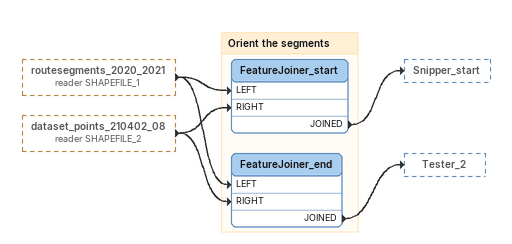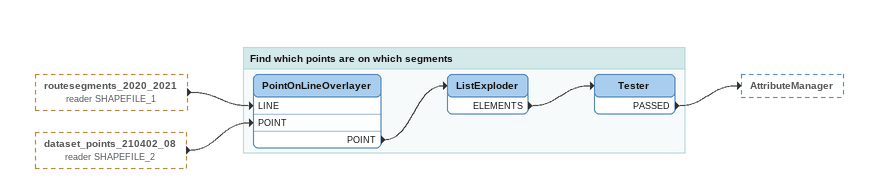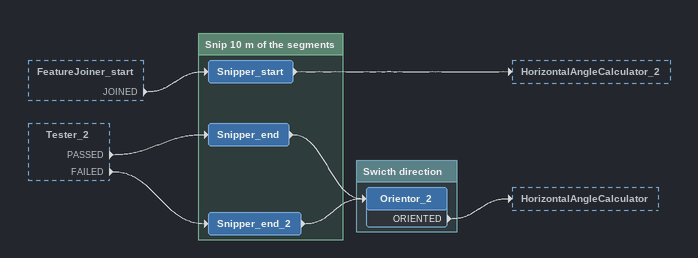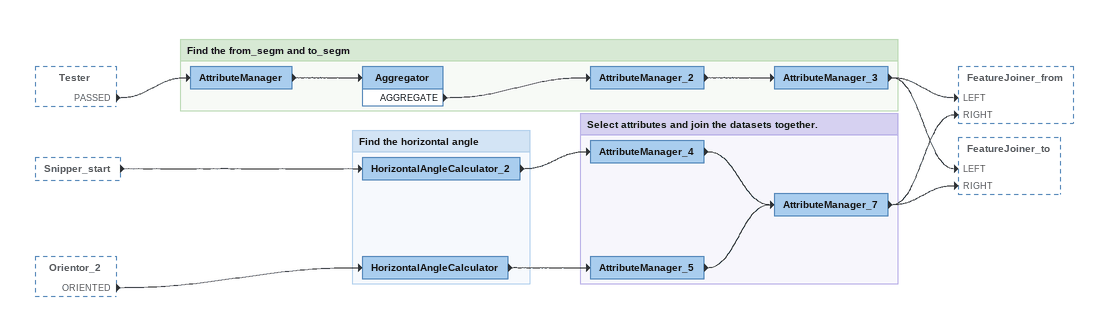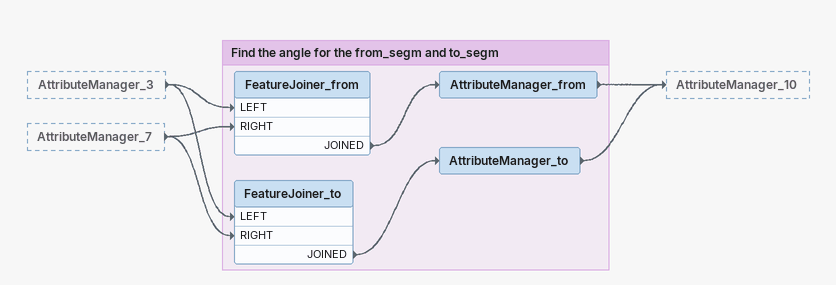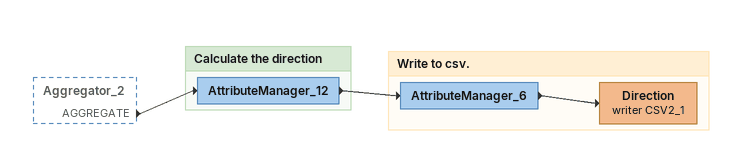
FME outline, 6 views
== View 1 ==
routesegments_2020_2021 (reader SHAPEFILE_1) [outside]
    -> FeatureJoiner_start [LEFT]
    -> FeatureJoiner_end [LEFT]
dataset_points_210402_08 (reader SHAPEFILE_2) [outside]
    -> FeatureJoiner_start [RIGHT]
    -> FeatureJoiner_end [RIGHT]

Bookmark: Orient the segments
FeatureJoiner_start
    JOINED -> Snipper_start
FeatureJoiner_end
    JOINED -> Tester_2

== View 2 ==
routesegments_2020_2021 (reader SHAPEFILE_1) [outside]
    -> PointOnLineOverlayer [LINE]
dataset_points_210402_08 (reader SHAPEFILE_2) [outside]
    -> PointOnLineOverlayer [POINT]

Bookmark: Find which points are on which segments
PointOnLineOverlayer
    POINT -> ListExploder
ListExploder
    ELEMENTS -> Tester
Tester
    PASSED -> AttributeManager

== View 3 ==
FeatureJoiner_start [outside]
    JOINED -> Snipper_start
Tester_2 [outside]
    PASSED -> Snipper_end
    FAILED -> Snipper_end_2

Bookmark: Snip 10 m of the segments
Snipper_start
    -> HorizontalAngleCalculator_2
Snipper_end
    -> Orientor_2
Snipper_end_2
    -> Orientor_2

Bookmark: Swicth direction
Orientor_2
    ORIENTED -> HorizontalAngleCalculator

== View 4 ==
Tester [outside]
    PASSED -> AttributeManager
Snipper_start [outside]
    -> HorizontalAngleCalculator_2
Orientor_2 [outside]
    ORIENTED -> HorizontalAngleCalculator

Bookmark: Find the from_segm and to_segm
AttributeManager
    -> Aggregator
Aggregator
    AGGREGATE -> AttributeManager_2
AttributeManager_2
    -> AttributeManager_3
AttributeManager_3
    -> FeatureJoiner_from [LEFT]
    -> FeatureJoiner_to [LEFT]

Bookmark: Find the horizontal angle
HorizontalAngleCalculator_2
    -> AttributeManager_4
HorizontalAngleCalculator
    -> AttributeManager_5

Bookmark: Select attributes and join the datasets together.
AttributeManager_4
    -> AttributeManager_7
AttributeManager_5
    -> AttributeManager_7
AttributeManager_7
    -> FeatureJoiner_from [RIGHT]
    -> FeatureJoiner_to [RIGHT]

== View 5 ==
AttributeManager_3 [outside]
    -> FeatureJoiner_from [LEFT]
    -> FeatureJoiner_to [LEFT]
AttributeManager_7 [outside]
    -> FeatureJoiner_from [RIGHT]
    -> FeatureJoiner_to [RIGHT]

Bookmark: Find the angle for the from_segm and to_segm
FeatureJoiner_from
    JOINED -> AttributeManager_from
AttributeManager_from
    -> AttributeManager_10
FeatureJoiner_to
    JOINED -> AttributeManager_to
AttributeManager_to
    -> AttributeManager_10

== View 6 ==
Aggregator_2 [outside]
    AGGREGATE -> AttributeManager_12

Bookmark: Calculate the direction
AttributeManager_12
    -> AttributeManager_6

Bookmark: Write to csv.
AttributeManager_6
    -> Direction (writer CSV2_1)
Direction (writer CSV2_1)
